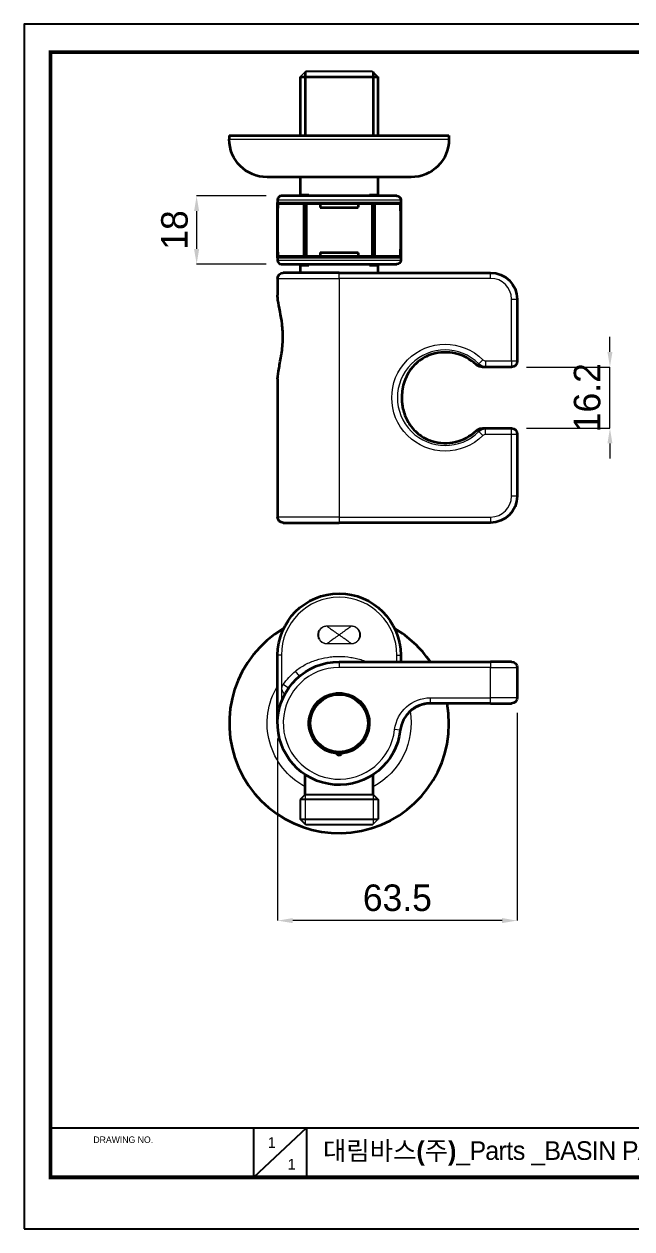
# Model space of a CAD drawing. Extents: x 0 to 434, y 0 to 318.
# Drawn here: x 0 to 160.5, y 0 to 318 of the extents above; entities that cross this region are included whole.
import ezdxf

# ---------------------------------------------------------------- set-up
doc = ezdxf.new("R2010")
doc.units = 0
doc.header["$LTSCALE"] = 10
doc.header["$MEASUREMENT"] = 0
doc.header["$PDMODE"] = 3
doc.header["$PDSIZE"] = -10
doc.layers.get('0').update_dxf_attribs({"linetype": 'CONTINUOUS'})
doc.layers.get('DEFPOINTS').update_dxf_attribs({"linetype": 'CONTINUOUS'})
for name, color, linetype, lineweight in [('Visible', 7, 'CONTINUOUS', 35), ('Visible Narrow', 7, 'CONTINUOUS', 18), ('외형(초록)', 7, 'CONTINUOUS', 25), ('치수', 1, 'CONTINUOUS', 18)]:
    doc.layers.add(name, color=color, linetype=linetype, lineweight=lineweight)
doc.styles.add('Daelim Dimension', font='')
doc.styles.get('Daelim Dimension').set_extended_font_data('나눔고딕')
doc.dimstyles.new('DEFAULT', dxfattribs={"dimscale": 2, "dimtxt": 2, "dimasz": 2, "dimexe": 0, "dimexo": 2, "dimgap": 1, "dimtad": 1, "dimdec": 0, "dimzin": 9, "dimdsep": 46, "dimtxsty": 'Daelim Dimension', "dimcen": 0.5, "dimclrd": 5, "dimclre": 5, "dimclrt": 256, "dimadec": 1, "dimazin": 0, "dimtfac": 1, "dimtdec": 0, "dimtix": 1, "dimtmove": 0, "dimatfit": 3, "dimfxl": 1, "dimtolj": 1, "dimtzin": 1, "dimlwd": 9, "dimlwe": 9, "dimarcsym": 0})

# ---------------------------------------------------------------- blocks, each defined once
blk = doc.blocks.new('*D1')
at = {"color": 5, "lineweight": 9, "ltscale": 0.5, "transparency": 16777216}
for p, q in [((154.68, 231.47), (154.68, 235.47)), ((132.68, 227.47), (154.68, 227.47)), ((154.68, 211.31), (154.68, 227.47)), ((132.68, 211.31), (154.68, 211.31)), ((154.68, 207.31), (154.68, 203.31))]:
    blk.add_line(p, q, dxfattribs=at)
at = {"color": 5, "ltscale": 0.5, "transparency": 16777216}
for points in [[(154.01, 231.47), (155.34, 231.47), (154.68, 227.47)], [(154.01, 207.31), (155.34, 207.31), (154.68, 211.31)]]:
    blk.add_solid(points, dxfattribs=at)
at = {"layer": 'DEFPOINTS', "color": 0, "ltscale": 0.5, "transparency": 16777216}
for p in [(128.68, 227.47), (154.68, 227.47), (128.68, 211.31)]:
    blk.add_point(p, dxfattribs=at)
at = {"color": 7, "ltscale": 0.5, "transparency": 16777216, "insert": (148.69, 219.39), "char_height": 7, "attachment_point": 5, "rotation": 90, "style": 'Daelim Dimension'}
blk.add_mtext('\\A1;16.2', dxfattribs=at)
blk = doc.blocks.new('*D2')
at = {"color": 5, "lineweight": 9, "ltscale": 0.5, "transparency": 16777216}
for p, q in [((63.93, 272.64), (45.55, 272.64)), ((45.55, 268.64), (45.55, 258.64)), ((63.93, 254.64), (45.55, 254.64))]:
    blk.add_line(p, q, dxfattribs=at)
at = {"color": 5, "ltscale": 0.5, "transparency": 16777216}
for points in [[(44.88, 268.64), (46.22, 268.64), (45.55, 272.64)], [(44.88, 258.64), (46.22, 258.64), (45.55, 254.64)]]:
    blk.add_solid(points, dxfattribs=at)
at = {"layer": 'DEFPOINTS', "color": 0, "ltscale": 0.5, "transparency": 16777216}
for p in [(67.93, 272.64), (45.55, 254.64), (67.93, 254.64)]:
    blk.add_point(p, dxfattribs=at)
at = {"color": 7, "ltscale": 0.5, "transparency": 16777216, "insert": (39.74, 263.64), "char_height": 7, "attachment_point": 5, "rotation": 90, "style": 'Daelim Dimension'}
blk.add_mtext('\\A1;18', dxfattribs=at)
blk = doc.blocks.new('*D3')
at = {"color": 5, "lineweight": 9, "ltscale": 0.5, "transparency": 16777216}
for p, q in [((130.18, 136.2), (130.18, 81.37)), ((66.93, 129.45), (66.93, 81.37)), ((126.18, 81.37), (70.93, 81.37))]:
    blk.add_line(p, q, dxfattribs=at)
at = {"color": 5, "ltscale": 0.5, "transparency": 16777216}
for points in [[(70.93, 82.04), (70.93, 80.71), (66.93, 81.37)], [(126.18, 82.04), (126.18, 80.71), (130.18, 81.37)]]:
    blk.add_solid(points, dxfattribs=at)
at = {"layer": 'DEFPOINTS', "color": 0, "ltscale": 0.5, "transparency": 16777216}
for p in [(130.18, 140.2), (66.93, 133.45), (66.93, 81.37)]:
    blk.add_point(p, dxfattribs=at)
at = {"color": 7, "ltscale": 0.5, "transparency": 16777216, "insert": (98.55, 87.36), "char_height": 7, "attachment_point": 5, "style": 'Daelim Dimension'}
blk.add_mtext('\\A1;63.5', dxfattribs=at)

msp = doc.modelspace()

# ---------------------------------------------------------------- linework, layer by layer
for p, q in [((93.4329166, 304.0905609), (72.9241638, 304.0905609)), ((74.1785393, 114.661171), (92.1785393, 114.661171)), ((93.4785404, 113.3611679), (72.87854, 113.3611679)), ((72.87854, 108.161171), (93.4785404, 108.161171))]:
    msp.add_line(p, q)
at = {"color": 5}
msp.add_line((6.9787941, 26.6445923), (356.4369831, 26.6445923), dxfattribs=at)
at = {"color": 5, "ltscale": 40}
for p, q in [((60.5459213, 26.6445923), (60.5459213, 13.5670319)), ((60.5459213, 26.6445923), (60.5459213, 13.5670319)), ((74.5421562, 26.6445923), (60.5459213, 13.5670319)), ((74.5421562, 26.6445923), (60.5459213, 13.5670319)), ((74.5421562, 26.6445923), (74.5421562, 13.5670319)), ((74.5421562, 26.6445923), (74.5421562, 13.5670319))]:
    msp.add_line(p, q, dxfattribs=at)
at = {"ltscale": 0.5}
msp.add_line((6.9787941, 13.616478), (6.9787941, 13.616478), dxfattribs=at)
msp.add_lwpolyline([(0, 0), (434, 0), (434, 318), (0, 318)], close=True, dxfattribs=at)
at = {"color": 5, "linetype": 'ByBlock', "lineweight": 200, "const_width": 1}
msp.add_lwpolyline([(6.9787941, 13.616478), (426.9787941, 13.616478), (426.9787941, 310.616478), (6.9787941, 310.616478)], close=True, dxfattribs=at)
at = {"layer": 'Visible', "extrusion": (-1, 6.12323e-17, 0)}
for p, q in [((74.224165, 305.390564), (74.224165, 288.5905609)), ((92.1329155, 305.390564), (92.1329155, 288.5905609)), ((72.9241638, 304.0905609), (93.4329166, 304.0905609)), ((72.9241638, 304.0905609), (72.9241638, 288.5905609)), ((93.4329166, 304.0905609), (93.4329166, 288.5905609))]:
    msp.add_line(p, q, dxfattribs=at)
at = {"layer": 'Visible'}
for p, q in [((54.1785393, 288.5905609), (112.1785393, 288.5905609)), ((54.1785393, 288.5905609), (54.1785393, 287.5905609)), ((112.1785393, 288.5905609), (112.1785393, 287.5905609)), ((102.1785393, 277.5905609), (64.1785393, 277.5905609)), ((72.9241638, 277.5905609), (72.9241638, 272.890564)), ((93.4329166, 277.5905609), (93.4329166, 272.890564)), ((66.9285393, 271.640564), (66.9285393, 270.9405594)), ((67.2285404, 270.640564), (99.12854, 270.640564)), ((98.4285393, 272.640564), (67.9285393, 272.640564)), ((75.1785393, 272.890564), (72.9241638, 272.890564)), ((73.87854, 270.4950027), (73.87854, 256.7861176)), ((74.4785404, 270.4157181), (74.4785404, 256.8654022)), ((75.1785393, 272.890564), (75.1785393, 272.640564)), ((78.1785393, 270.640564), (78.1785393, 269.7735748)), ((88.1785393, 270.640564), (88.1785393, 269.7735748)), ((93.4329166, 272.890564), (91.1785393, 272.890564)), ((91.1785393, 272.640564), (91.1785393, 272.890564)), ((91.87854, 270.4157181), (91.87854, 256.8654022)), ((92.4785404, 270.4950027), (92.4785404, 256.7861176)), ((99.4285393, 271.640564), (99.4285393, 270.9405594)), ((78.1785393, 269.7735748), (78.1785393, 269.5726089)), ((78.1785393, 269.5726089), (88.1785393, 269.5726089)), ((88.1785393, 269.5726089), (88.1785393, 269.7735748)), ((78.1785393, 257.7085114), (78.1785393, 257.5075455)), ((78.1785393, 257.7085114), (88.1785393, 257.7085114)), ((88.1785393, 257.5075455), (88.1785393, 257.7085114)), ((66.9285393, 256.3405609), (66.9285393, 255.640564)), ((99.12854, 256.640564), (67.2285404, 256.640564)), ((67.9285393, 254.640564), (98.4285393, 254.640564)), ((75.1785393, 254.640564), (75.1785393, 254.390564)), ((78.1785393, 257.5075455), (78.1785393, 256.640564)), ((88.1785393, 257.5075455), (88.1785393, 256.640564)), ((91.1785393, 254.390564), (91.1785393, 254.640564)), ((99.4285393, 256.3405609), (99.4285393, 255.640564)), ((83.1785393, 252.390564), (68.4285393, 252.390564)), ((72.9241638, 254.390564), (75.1785393, 254.390564)), ((72.9241638, 254.390564), (72.9241638, 252.390564)), ((83.1785393, 252.390564), (123.1785393, 252.390564)), ((91.1785393, 254.390564), (93.4329166, 254.390564)), ((93.4329166, 254.390564), (93.4329166, 252.390564)), ((66.9285393, 250.890564), (66.9285393, 246.4461594)), ((130.1785393, 245.390564), (130.1785393, 229.1146088)), ((130.1785393, 229.1146088), (130.1785393, 228.974968)), ((128.6785393, 227.474968), (121.0545959, 227.474968)), ((66.9285393, 224.3348694), (66.9285393, 187.890564)), ((121.0545959, 211.3061523), (128.6785393, 211.3061523)), ((130.1785393, 209.8061523), (130.1785393, 209.6665115)), ((130.1785393, 209.6665115), (130.1785393, 193.390564)), ((68.4285393, 186.390564), (83.1785393, 186.390564)), ((123.1785393, 186.390564), (83.1785393, 186.390564))]:
    msp.add_line(p, q, dxfattribs=at)
at = {"layer": 'Visible', "extrusion": (0, 1, 0)}
for p, q in [((66.9285393, 133.452301), (66.9285393, 151.452301)), ((83.1785393, 149.702301), (123.1785393, 149.702301)), ((99.4285393, 151.452301), (99.4285393, 149.702301)), ((128.6785393, 149.702301), (123.1785393, 149.702301)), ((130.1785393, 148.202301), (130.1785393, 140.202301)), ((123.1785393, 138.702301), (107.2721081, 138.702301)), ((123.1785393, 138.702301), (128.6785393, 138.702301)), ((74.1785393, 114.661171), (74.1785393, 119.9222412)), ((92.1785393, 114.661171), (92.1785393, 119.9222412))]:
    msp.add_line(p, q, dxfattribs=at)
at = {"layer": 'Visible', "extrusion": (1.22465e-16, 0, -1)}
msp.add_circle((-83.1785393, 133.452301), 7.75, dxfattribs=at)
at = {"layer": 'Visible', "extrusion": (0, 0, -1)}
for centre, radius, start, end in [((-64.1785393, 287.5905609), 10, 270, 0), ((-102.1785393, 287.5905609), 10, 180, 270), ((-67.2285404, 270.9405594), 0.3, 270, 0), ((-98.4285393, 271.640564), 1, 90, 180), ((-67.2285404, 256.3405609), 0.3, 0, 90), ((-98.4285393, 255.640564), 1, 180, 270), ((-68.4285393, 250.890564), 1.5, 0, 90), ((-123.1785393, 245.390564), 7, 90, 180), ((-128.6785393, 228.974968), 1.5, 180, 270), ((-128.6785393, 209.8061523), 1.5, 90, 180), ((-123.1785393, 193.390564), 7, 180, 270), ((-68.4285393, 187.890564), 1.5, 270, 0)]:
    msp.add_arc(centre, radius, start, end, dxfattribs=at)
at = {"layer": 'Visible'}
for centre, radius, start, end in [((67.9285393, 271.640564), 1, 90, 180), ((99.12854, 270.9405594), 0.3, 270, 0), ((67.9285393, 255.640564), 1, 180, 270), ((99.12854, 256.3405609), 0.3, 0, 90), ((111.1785393, 219.390564), 11.9745687, 46.996717849, 106.852633835), ((111.1785393, 219.390564), 11.9745687, 253.147366165, 313.003282151), ((83.1785393, 133.452301), 29, 120.348599405, 10.430215153), ((83.1785393, 133.452301), 29, 34.079913463, 59.651400595), ((83.1785393, 133.452301), 7.85, 273.650011391, 266.349988609), ((107.2721081, 130.702301), 8, 90, 173.48846245), ((83.1785393, 125.6022949), 0.5, 178.175101744, 1.824898256)]:
    msp.add_arc(centre, radius, start, end, dxfattribs=at)
at = {"layer": 'Visible', "extrusion": (1.22465e-16, 0, -1)}
for centre, radius, start, end in [((-83.1785393, 151.452301), 16.25, 0, 180), ((-83.1785393, 133.452301), 16.25, 186.51153755, 90), ((-128.6785393, 148.202301), 1.5, 90, 180), ((-83.1785393, 141.3022995), 1.025, 350.663997039, 356.256801758), ((-83.1785393, 141.3022995), 1.025, 183.743198242, 189.336002961), ((-128.6785393, 140.202301), 1.5, 180, 270), ((-77.0411625, 138.3466949), 1.025, 299.23535907, 304.828147803), ((-77.0411625, 138.3466949), 1.025, 132.314877633, 137.907708963), ((-89.315918, 138.3466949), 1.025, 42.092291037, 47.685122367), ((-89.315918, 138.3466949), 1.025, 235.171852197, 240.76464093), ((-75.5253563, 131.7055054), 1.025, 80.886185585, 86.478991319), ((-75.5253563, 131.7055054), 1.025, 247.806947055, 253.399547252), ((-90.8317242, 131.7055054), 1.025, 286.600452748, 292.193052945), ((-90.8317242, 131.7055054), 1.025, 93.521008681, 99.113814415), ((-79.7725525, 126.3796921), 1.025, 29.457353686, 35.050312032), ((-79.7725525, 126.3796921), 1.025, 196.378112509, 201.971021416), ((-83.1785393, 133.452301), 7.85, 266.349988609, 273.650011391), ((-86.584528, 126.3796921), 1.025, 338.028978584, 343.621887491), ((-86.584528, 126.3796921), 1.025, 144.949687968, 150.542646314)]:
    msp.add_arc(centre, radius, start, end, dxfattribs=at)
at = {"layer": 'Visible'}
for points, knots in [([(66.9285393, 256.3405609), (66.9285393, 256.3405609), (66.9285393, 256.3839035), (66.9285393, 256.4671173), (66.9285393, 256.5503235), (66.9285393, 256.6734314), (66.9285393, 256.8371811), (66.9285393, 256.9190521), (66.9285393, 257.0116272), (66.9285393, 257.1137543), (66.9285393, 257.2158813), (66.9285393, 257.3271103), (66.9285393, 257.4473724), (66.9285393, 257.6879044), (66.9285393, 257.964241), (66.9285393, 258.2792664), (66.9285393, 258.5942917), (66.9285393, 258.9518509), (66.9285393, 259.3397064), (66.9285393, 259.727562), (66.9285393, 260.1473999), (66.9285393, 260.6054611), (66.9285393, 260.8344879), (66.9285393, 261.071312), (66.9285393, 261.3125687), (66.9285393, 261.5538254), (66.9285393, 261.8005753), (66.9285393, 262.0531769), (66.9285393, 262.3057785), (66.9285393, 262.5662003), (66.9285393, 262.8281021), (66.9285393, 263.090004), (66.9285393, 263.3517914), (66.9285393, 263.6134491), (66.9285393, 263.8751068), (66.9285393, 264.1366501), (66.9285393, 264.3980713), (66.9285393, 264.6594849), (66.9285393, 264.921402), (66.9285393, 265.1753387), (66.9285393, 265.4292831), (66.9285393, 265.6772995), (66.9285393, 265.9197693), (66.9285393, 266.1622391), (66.9285393, 266.4002151), (66.9285393, 266.6303406), (66.9285393, 267.0905838), (66.9285393, 267.5142059), (66.9285393, 267.9066391), (66.9285393, 268.1028595), (66.9285393, 268.2915649), (66.9285393, 268.4696121), (66.9285393, 268.6476669), (66.9285393, 268.815918), (66.9285393, 268.9749985), (66.9285393, 269.134079), (66.9285393, 269.2839813), (66.9285393, 269.4250107), (66.9285393, 269.5660324), (66.9285393, 269.6986084), (66.9285393, 269.8207245), (66.9285393, 270.064949), (66.9285393, 270.2687607), (66.9285393, 270.4341278), (66.9285393, 270.5995026), (66.9285393, 270.7268524), (66.9285393, 270.8119812), (66.9285393, 270.8971024), (66.9285393, 270.9405594), (66.9285393, 270.9405594)], [0, 0, 0, 0, 0.001559884746, 0.001559884746, 0.001559884746, 0.003119769493, 0.003119769493, 0.003119769493, 0.003899711866, 0.003899711866, 0.003899711866, 0.004679654239, 0.004679654239, 0.004679654239, 0.006239538986, 0.006239538986, 0.006239538986, 0.007799423732, 0.007799423732, 0.007799423732, 0.009359308479, 0.009359308479, 0.009359308479, 0.010139250852, 0.010139250852, 0.010139250852, 0.010919193225, 0.010919193225, 0.010919193225, 0.011699135599, 0.011699135599, 0.011699135599, 0.012479077972, 0.012479077972, 0.012479077972, 0.013259020345, 0.013259020345, 0.013259020345, 0.014038962718, 0.014038962718, 0.014038962718, 0.014818905092, 0.014818905092, 0.014818905092, 0.015598847465, 0.015598847465, 0.015598847465, 0.017158732211, 0.017158732211, 0.017158732211, 0.017938674585, 0.017938674585, 0.017938674585, 0.018718616958, 0.018718616958, 0.018718616958, 0.019498559331, 0.019498559331, 0.019498559331, 0.020278501704, 0.020278501704, 0.020278501704, 0.021838386451, 0.021838386451, 0.021838386451, 0.023398271197, 0.023398271197, 0.023398271197, 0.024958155944, 0.024958155944, 0.024958155944, 0.024958155944]), ([(99.4285393, 270.9405594), (99.4285393, 270.9405594), (99.4285393, 270.8972168), (99.4285393, 270.8140106), (99.4285393, 270.7307968), (99.4285393, 270.6076889), (99.4285393, 270.4439392), (99.4285393, 270.3620682), (99.4285393, 270.2694931), (99.4285393, 270.167366), (99.4285393, 270.065239), (99.4285393, 269.95401), (99.4285393, 269.8337479), (99.4285393, 269.5932159), (99.4285393, 269.3168793), (99.4285393, 269.0018539), (99.4285393, 268.6868286), (99.4285393, 268.3292694), (99.4285393, 267.9414139), (99.4285393, 267.5535583), (99.4285393, 267.1337204), (99.4285393, 266.6756668), (99.4285393, 266.4466324), (99.4285393, 266.2098083), (99.4285393, 265.9685516), (99.4285393, 265.7272949), (99.4285393, 265.4805527), (99.4285393, 265.227951), (99.4285393, 264.9753418), (99.4285393, 264.71492), (99.4285393, 264.4530182), (99.4285393, 264.1911163), (99.4285393, 263.9293365), (99.4285393, 263.6676712), (99.4285393, 263.4060135), (99.4285393, 263.1444702), (99.4285393, 262.8830566), (99.4285393, 262.6216354), (99.4285393, 262.3597183), (99.4285393, 262.1057816), (99.4285393, 261.8518372), (99.4285393, 261.6038208), (99.4285393, 261.361351), (99.4285393, 261.1188812), (99.4285393, 260.8809052), (99.4285393, 260.6507797), (99.4285393, 260.1905365), (99.4285393, 259.7669144), (99.4285393, 259.3744812), (99.4285393, 259.1782608), (99.4285393, 258.9895554), (99.4285393, 258.8115082), (99.4285393, 258.6334534), (99.4285393, 258.46521), (99.4285393, 258.3061295), (99.4285393, 258.147049), (99.4285393, 257.997139), (99.4285393, 257.8561096), (99.4285393, 257.7150879), (99.4285393, 257.5825119), (99.4285393, 257.4603958), (99.4285393, 257.2161713), (99.4285393, 257.0123672), (99.4285393, 256.8469925), (99.4285393, 256.6816177), (99.4285393, 256.5542679), (99.4285393, 256.4691467), (99.4285393, 256.3840179), (99.4285393, 256.3405609), (99.4285393, 256.3405609)], [0, 0, 0, 0, 0.001559884746, 0.001559884746, 0.001559884746, 0.003119769493, 0.003119769493, 0.003119769493, 0.003899711866, 0.003899711866, 0.003899711866, 0.004679654239, 0.004679654239, 0.004679654239, 0.006239538986, 0.006239538986, 0.006239538986, 0.007799423732, 0.007799423732, 0.007799423732, 0.009359308479, 0.009359308479, 0.009359308479, 0.010139250852, 0.010139250852, 0.010139250852, 0.010919193225, 0.010919193225, 0.010919193225, 0.011699135599, 0.011699135599, 0.011699135599, 0.012479077972, 0.012479077972, 0.012479077972, 0.013259020345, 0.013259020345, 0.013259020345, 0.014038962718, 0.014038962718, 0.014038962718, 0.014818905092, 0.014818905092, 0.014818905092, 0.015598847465, 0.015598847465, 0.015598847465, 0.017158732211, 0.017158732211, 0.017158732211, 0.017938674585, 0.017938674585, 0.017938674585, 0.018718616958, 0.018718616958, 0.018718616958, 0.019498559331, 0.019498559331, 0.019498559331, 0.020278501704, 0.020278501704, 0.020278501704, 0.021838386451, 0.021838386451, 0.021838386451, 0.023398271197, 0.023398271197, 0.023398271197, 0.024958155944, 0.024958155944, 0.024958155944, 0.024958155944]), ([(66.9284439, 224.3346786), (66.9285984, 225.1428833), (67.0974598, 226.1175385), (67.5217972, 228.3345566), (67.7817516, 229.5937042), (68.1755733, 232.2456207), (68.3121319, 233.6759262), (68.3413811, 236.3391418), (68.2626781, 237.605545), (67.983633, 239.9599609), (67.7863045, 241.0787659), (67.3750458, 243.2331772), (67.1585674, 244.267868), (66.9691334, 245.6205063), (66.928587, 246.0517807), (66.9285717, 246.4467773)], [0, 0, 0, 0, 0.4470665575, 0.4470665575, 0.8839618042, 0.8839618042, 1.309478573, 1.309478573, 1.6832110637, 1.6832110637, 2.0499034887, 2.0499034887, 2.4613200587, 2.4613200587, 2.6800355887, 2.6800355887, 2.6800355887, 2.6800355887]), ([(107.706974, 230.8508606), (107.0306606, 230.6459961), (106.3691063, 230.3702469), (105.1165733, 229.7037582), (104.5186119, 229.3010941), (103.3016357, 228.3096466), (102.7090359, 227.691246), (101.5278015, 226.164566), (100.9980698, 225.2172775), (100.3427906, 223.554924), (100.1379242, 222.8647995), (99.8635807, 221.4997635), (99.7764549, 220.8182678), (99.7333126, 219.9429703), (99.7279568, 219.7764969), (99.7237415, 219.494278), (99.7233829, 219.3784485), (99.7274494, 218.9139404), (99.7432156, 218.5645676), (99.8076859, 217.764595), (99.8668213, 217.318306), (100.0570793, 216.2696915), (100.2101784, 215.6819229), (100.7500629, 214.0866241), (101.2305279, 213.1201706), (102.2696533, 211.6210327), (102.7520733, 211.0477753), (103.7634144, 210.0760117), (104.2752934, 209.6604462), (105.2512493, 209.0102921), (105.6975536, 208.7544403), (106.6559448, 208.2944336), (107.1767902, 208.0908661), (107.706974, 207.9302597)], [0, 0, 0, 0, 0.2119990259, 0.2119990259, 0.4378190486, 0.4378190486, 0.726203906, 0.726203906, 1.1150533795, 1.1150533795, 1.3697864861, 1.3697864861, 1.5861868955, 1.5861868955, 1.6362865558, 1.6362865558, 1.6709757451, 1.6709757451, 1.7757069274, 1.7757069274, 1.9198752631, 1.9198752631, 2.1318906815, 2.1318906815, 2.5211095624, 2.5211095624, 2.7792658854, 2.7792658854, 2.9929697974, 2.9929697974, 3.1516043068, 3.1516043068, 3.317797413, 3.317797413, 3.317797413, 3.317797413]), ([(121.0545959, 227.474968), (120.7743359, 227.474968), (120.4901257, 227.5229645), (119.9704781, 227.7054596), (119.7263832, 227.8378143), (119.4553928, 228.0497131), (119.3994465, 228.0975952), (119.3456974, 228.1477203)], [0, 0, 0, 0, 0.0840782848, 0.0840782848, 0.165228658, 0.165228658, 0.18727807036, 0.18727807036, 0.18727807036, 0.18727807036]), ([(119.3456974, 210.6334), (119.5500793, 210.8240128), (119.7899895, 210.9822845), (120.2931576, 211.2027969), (120.5612488, 211.272438), (120.9047031, 211.3028946), (120.9796886, 211.3061523), (121.0545959, 211.3061523)], [0, 0, 0, 0, 0.08384176465, 0.08384176465, 0.16481018017, 0.16481018017, 0.18728268868, 0.18728268868, 0.18728268868, 0.18728268868]), ([(68.2766495, 139.9327393), (68.311285, 140.0123901), (68.3389568, 140.0746994), (68.359417, 140.1202164), (68.3600693, 140.121666), (68.3611069, 140.12397), (68.3614998, 140.1248398), (68.3619862, 140.1259232), (68.3620834, 140.1261368), (68.3622284, 140.1264572), (68.3622761, 140.126564), (68.3623371, 140.1267014), (68.3623486, 140.1267319), (68.3623638, 140.1267624), (68.3623676, 140.12677), (68.3623714, 140.1267776), (68.3623734, 140.1267853), (68.3623753, 140.1267853)], [0, 0, 0, 0, 0.11802613358, 0.11802613358, 0.12196198387, 0.12196198387, 0.12438317014, 0.12438317014, 0.12498846642, 0.12498846642, 0.12529111455, 0.12529111455, 0.12536677658, 0.12536677658, 0.12538569209, 0.12538569209, 0.12539704139, 0.12539704139, 0.12539704139, 0.12539704139]), ([(107.2721081, 138.702301), (106.7180119, 138.702301), (106.1874905, 138.6455002), (105.6774387, 138.541748), (105.6741161, 138.5410767), (105.6707954, 138.5403976), (105.6674747, 138.5397186), (105.4149685, 138.4880219), (105.1675358, 138.4246826), (104.9249325, 138.3502274), (104.9210453, 138.3490295), (104.9171581, 138.3478317), (104.9132729, 138.3466339), (104.6709747, 138.2718658), (104.4341621, 138.1860657), (104.2064743, 138.0916061), (104.2027016, 138.0900421), (104.1989326, 138.0884781), (104.1951637, 138.0869064), (103.7353802, 137.89534), (103.3075581, 137.6672592), (102.907114, 137.4065399), (102.5021248, 137.1428604), (102.1264896, 136.8460693), (101.7827244, 136.5218048)], [0, 0, 0, 0, 0.0017046521944, 0.0017046521944, 0.0017046521944, 0.0017157568181, 0.0017157568181, 0.0017157568181, 0.002560104187, 0.002560104187, 0.002560104187, 0.0025736352271, 0.0025736352271, 0.0025736352271, 0.0034175305403, 0.0034175305403, 0.0034175305403, 0.0034315136362, 0.0034315136362, 0.0034315136362, 0.0051375868598, 0.0051375868598, 0.0051375868598, 0.0068630272724, 0.0068630272724, 0.0068630272724, 0.0068630272724]), ([(104.6223717, 138.2506714), (104.2859364, 138.1325531), (103.9573784, 137.9919968), (103.6396866, 137.8300934), (103.22719, 137.6198807), (102.8330421, 137.373703), (102.4630356, 137.0954361)], [0.33759587896, 0.33759587896, 0.33759587896, 0.33759587896, 0.47130869133, 0.47130869133, 0.47130869133, 0.64492287957, 0.64492287957, 0.64492287957, 0.64492287957]), ([(82.4236946, 125.337326), (82.4242821, 125.3380814), (82.4248714, 125.3388367), (82.4482002, 125.36866), (82.4714241, 125.3973083), (82.5171928, 125.451561), (82.5398197, 125.4772644), (82.5868874, 125.5285492), (82.6111946, 125.5534897), (82.6464272, 125.58815), (82.6591988, 125.6001663), (82.6748867, 125.6147003), (82.678793, 125.6182251), (82.678793, 125.6182251)], [-0.114592339981, -0.114592339981, -0.114592339981, -0.114592339981, -0.11427806722, -0.11427806722, -0.102134514665, -0.102134514665, -0.090108275976, -0.090108275976, -0.075822816601, -0.075822816601, -0.065066947939, -0.065066947939, -0.055945528772, -0.055945528772, -0.055945528772, -0.055945528772]), ([(83.6782856, 125.6182251), (83.6782875, 125.6182251), (83.6783237, 125.618187), (83.6791992, 125.6173935), (83.684206, 125.6128693), (83.7024746, 125.5958481), (83.7167854, 125.5822678), (83.7554398, 125.5437851), (83.7816696, 125.5164413), (83.828783, 125.4641953), (83.8493443, 125.4405212), (83.890564, 125.391243), (83.9112701, 125.3656006), (83.9321918, 125.3388596), (83.9327888, 125.3380966), (83.9333858, 125.337326)], [0.053194939401, 0.053194939401, 0.053194939401, 0.053194939401, 0.054016498136, 0.054016498136, 0.062664073973, 0.062664073973, 0.072904404879, 0.072904404879, 0.086556363149, 0.086556363149, 0.096471975815, 0.096471975815, 0.106365211881, 0.106365211881, 0.106656203334, 0.106656203334, 0.106656203334, 0.106656203334])]:
    msp.add_open_spline(points, degree=3, knots=knots, dxfattribs=at)
for points in [[(73.87854, 270.4950027), (74.080946, 270.4723892), (74.281044, 270.4462738), (74.4785404, 270.4157181)], [(92.4785404, 270.4950027), (92.2761345, 270.4723892), (92.0760365, 270.4462738), (91.87854, 270.4157181)], [(74.4785404, 256.8654022), (74.281044, 256.8348541), (74.080946, 256.8087311), (73.87854, 256.7861176)], [(91.87854, 256.8654022), (92.0760365, 256.8348541), (92.2761345, 256.8087311), (92.4785404, 256.7861176)], [(67.1742458, 136.2674484), (67.2228851, 136.5439682), (67.2767353, 136.8084259), (67.3339176, 137.0596237)], [(67.9726353, 139.1831818), (68.0330849, 139.3435898), (68.089798, 139.4866791), (68.1405697, 139.6106644)], [(105.4762306, 138.4981155), (104.9240494, 138.3708954), (104.4116268, 138.1908188), (103.9475803, 137.9788055)], [(107.2721081, 138.702301), (106.6683216, 138.702301), (106.0645943, 138.6336288), (105.4762306, 138.4981155)]]:
    msp.add_open_spline(points, degree=3, dxfattribs=at)
at = {"layer": 'Visible Narrow'}
for p, q in [((54.1785393, 287.5905609), (112.1785393, 287.5905609)), ((66.9285393, 271.640564), (99.4285393, 271.640564)), ((99.4285393, 270.9405594), (66.9285393, 270.9405594)), ((78.1785393, 269.7735748), (88.1785393, 269.7735748)), ((66.9285393, 256.3405609), (99.4285393, 256.3405609)), ((99.4285393, 255.640564), (66.9285393, 255.640564)), ((88.1785393, 257.5075455), (78.1785393, 257.5075455)), ((83.1785393, 250.890564), (83.1785393, 252.390564)), ((123.1785393, 250.890564), (123.1785393, 252.390564)), ((66.9285393, 250.890564), (83.1785393, 250.890564)), ((83.1785393, 250.890564), (83.1785393, 187.890564)), ((123.1785393, 250.890564), (83.1785393, 250.890564)), ((128.6785393, 229.1146088), (128.6785393, 245.390564)), ((128.6785393, 245.390564), (130.1785393, 245.390564)), ((107.7056351, 230.8552856), (107.706974, 230.8508606)), ((121.1097412, 229.4055099), (120.0568008, 228.343689)), ((121.8174477, 229.1146088), (128.6785393, 229.1146088)), ((121.8174477, 229.1146088), (121.8174477, 227.6148376)), ((128.6785393, 229.1146088), (130.1785393, 229.1146088)), ((128.6785393, 229.1146088), (128.6785393, 227.6148376)), ((119.3488503, 228.1511002), (119.3456974, 228.1477203)), ((121.0545959, 227.4751968), (128.6785393, 227.4751968)), ((121.0545959, 227.4751968), (121.0545959, 227.474968)), ((128.6785393, 227.6148376), (121.8174477, 227.6148376)), ((128.6785393, 227.4751968), (128.6785393, 227.6148376)), ((128.6785393, 227.4751968), (128.6785393, 227.474968)), ((119.3488503, 210.6300201), (119.3456974, 210.6334)), ((121.1097412, 209.3756104), (120.0568008, 210.4374313)), ((121.0545959, 211.3059235), (121.0545959, 211.3061523)), ((128.6785393, 211.3059235), (121.0545959, 211.3059235)), ((121.8174477, 211.1662827), (128.6785393, 211.1662827)), ((121.8174477, 209.6665115), (121.8174477, 211.1662827)), ((128.6785393, 211.3059235), (128.6785393, 211.3061523)), ((128.6785393, 211.1662827), (128.6785393, 211.3059235)), ((128.6785393, 209.6665115), (128.6785393, 211.1662827)), ((107.7056351, 207.9258347), (107.706974, 207.9302597)), ((128.6785393, 209.6665115), (121.8174477, 209.6665115)), ((128.6785393, 193.390564), (128.6785393, 209.6665115)), ((130.1785393, 209.6665115), (128.6785393, 209.6665115)), ((130.1785393, 193.390564), (128.6785393, 193.390564)), ((83.1785393, 187.890564), (66.9285393, 187.890564)), ((83.1785393, 187.890564), (123.1785393, 187.890564)), ((83.1785393, 187.890564), (83.1785393, 186.390564)), ((123.1785393, 187.890564), (123.1785393, 186.390564))]:
    msp.add_line(p, q, dxfattribs=at)
at = {"layer": 'Visible Narrow', "extrusion": (0, 1, 0)}
for p, q in [((79.9851875, 159.1742325), (86.3718929, 159.1742325)), ((79.9851875, 159.0748291), (79.9851875, 159.1742325)), ((86.3718929, 159.0748291), (79.9851875, 159.0748291)), ((86.3718929, 159.0748291), (86.3718929, 159.1742325)), ((79.9851875, 154.4843903), (86.3718929, 154.4843903)), ((79.9851875, 154.3849869), (79.9851875, 154.4843903)), ((86.3718929, 154.3849869), (79.9851875, 154.3849869)), ((86.3718929, 154.3849869), (86.3718929, 154.4843903)), ((67.9285393, 151.452301), (66.9285393, 151.452301)), ((67.9285393, 151.452301), (67.9285393, 139.0647812)), ((83.1785393, 149.702301), (83.1785393, 148.202301)), ((98.4285393, 149.702301), (98.4285393, 151.452301)), ((98.4285393, 151.452301), (99.4285393, 151.452301)), ((123.1785393, 149.702301), (123.1785393, 148.202301)), ((72.7454891, 145.9107895), (71.6540318, 147.2141342)), ((123.1785393, 148.202301), (83.1785393, 148.202301)), ((123.1785393, 140.202301), (123.1785393, 148.202301)), ((123.1785393, 148.202301), (130.1785393, 148.202301)), ((69.8111172, 142.692131), (68.4126797, 143.6587601)), ((107.2721081, 140.202301), (123.1785393, 140.202301)), ((107.2721081, 138.702301), (107.2721081, 140.202301)), ((130.1785393, 140.202301), (123.1785393, 140.202301)), ((123.1785393, 138.702301), (123.1785393, 140.202301)), ((99.3237152, 131.6095123), (97.8333912, 131.7796173))]:
    msp.add_line(p, q, dxfattribs=at)
at = {"layer": 'Visible Narrow'}
msp.add_circle((83.1785393, 133.452301), 7.45, dxfattribs=at)
for centre, radius, start, end in [((123.1785393, 245.390564), 5.5, 0, 90), ((111.1785393, 219.390564), 12.6088063, 45.240480005, 314.759519995), ((123.1785393, 193.390564), 5.5, 270, 0), ((83.1785393, 151.452301), 15.25, 0, 180), ((83.1785393, 133.452301), 14.75, 90, 353.48846245), ((83.1785393, 141.3022995), 0.525, 181.916306495, 192.867793668), ((83.1785393, 141.3022995), 0.525, 347.132206332, 358.083693505), ((77.0411625, 138.3466949), 0.525, 233.34508431, 244.2962203), ((77.0411625, 138.3466949), 0.525, 38.56075057, 49.512261248), ((89.315918, 138.3466949), 0.525, 130.487738752, 141.43924943), ((89.315918, 138.3466949), 0.525, 295.7037797, 306.65491569), ((75.5253563, 131.7055054), 0.525, 89.989290264, 100.940761951), ((75.5253563, 131.7055054), 0.525, 284.773421583, 295.724993295), ((90.8317242, 131.7055054), 0.525, 244.275006705, 255.226578417), ((90.8317242, 131.7055054), 0.525, 79.059238049, 90.010709736), ((79.7725525, 126.3796921), 0.525, 141.417949715, 152.369458347), ((79.7725525, 126.3796921), 0.525, 336.202131744, 347.153732593), ((86.584528, 126.3796921), 0.525, 192.846267407, 203.797868256), ((86.584528, 126.3796921), 0.525, 27.630541653, 38.582050285)]:
    msp.add_arc(centre, radius, start, end, dxfattribs=at)
at = {"layer": 'Visible Narrow', "extrusion": (0, 0, -1)}
for radius, start, end in [(14.1041823, 225.240480005, 134.759519995), (11.9791927, 73.147366165, 133.003282151), (11.9791927, 226.996717849, 286.852633835)]:
    msp.add_arc((-111.1785393, 219.390564), radius, start, end, dxfattribs=at)
at = {"layer": 'Visible Narrow', "extrusion": (1.22465e-16, 0, -1)}
for centre, radius, start, end in [((-83.1785393, 133.452301), 17.95, 34.652930133, 50.05646517), ((-83.1785393, 133.452301), 19, 298.27390278, 31.211299916), ((-69.8933792, 142.6352692), 1.8, 304.653082169, 34.652930133), ((-83.1785393, 133.452301), 8.15, 275.314274903, 264.685725097), ((-107.2721081, 130.702301), 9.5, 6.51153755, 90), ((-83.1785393, 133.452301), 19, 170.345782414, 241.72609722), ((-83.1785393, 125.6022949), 0.8, 199.342073939, 340.657926061)]:
    msp.add_arc(centre, radius, start, end, dxfattribs=at)
at = {"layer": 'Visible Narrow'}
msp.add_ellipse((128.6785393, 229.1146088), major_axis=(1.5, 0), ratio=0.9998476952, start_param=4.7123889772, end_param=6.2831853039, dxfattribs=at)
at = {"layer": 'Visible Narrow', "extrusion": (0, 0, -1)}
for centre, major_axis, ratio, start_param, end_param in [((128.6785393, 228.974968), (1.5, 0), 0.9998476952, 0.0000000032, 1.57079633), ((130.0238361, 229.9717865), (14.4857923, 3.1656961), 0.0453679595, 2.1829449656, 2.2483635609), ((121.8190765, 208.6663971), (0.4647494, 2.4563884), 0.9991002692, 5.3128563719, 6.095378575), ((130.0483227, 208.8024139), (-14.5136882, 3.1727383), 0.0453858695, 0.8925891977, 0.9579147375), ((128.6785393, 209.8061523), (-1.5, 0), 0.9998476952, 1.5707963236, 3.1415926504), ((128.6785393, 209.6665115), (-1.5, 0), 0.9998476952, 1.5707963236, 3.1415926504)]:
    msp.add_ellipse(centre, major_axis=major_axis, ratio=ratio, start_param=start_param, end_param=end_param, dxfattribs=at)
at = {"layer": 'Visible Narrow'}
for points, knots in [([(67.2285404, 270.640564), (67.219265, 270.640564), (67.2097416, 270.5992355), (67.1901817, 270.4375992), (67.1801529, 270.3167419), (67.1601315, 270.0029068), (67.150074, 269.8095551), (67.1349983, 269.4621353), (67.1299667, 269.3363647), (67.1200867, 269.0686188), (67.1152191, 268.9262772), (67.1056652, 268.6240768), (67.1009769, 268.4642181), (67.0918274, 268.1257401), (67.0873451, 267.9462662), (67.0745296, 267.3854294), (67.0667744, 266.981308), (67.0567875, 266.3213425), (67.0537548, 266.093071), (67.0484715, 265.6278229), (67.0462017, 265.389679), (67.0424938, 264.9015121), (67.041048, 264.6493683), (67.0391369, 264.1451492), (67.03866, 263.8929138), (67.03866, 263.640564)], [0, 0, 0, 0, 0.001526055923, 0.001526055923, 0.003052111845, 0.003052111845, 0.004578167768, 0.004578167768, 0.005341195729, 0.005341195729, 0.00610422369, 0.00610422369, 0.006867251651, 0.006867251651, 0.007630279613, 0.007630279613, 0.009156335535, 0.009156335535, 0.009919363496, 0.009919363496, 0.010682391458, 0.010682391458, 0.011445419419, 0.011445419419, 0.01220844738, 0.01220844738, 0.01220844738, 0.01220844738]), ([(99.3184204, 263.640564), (99.3184204, 263.8933792), (99.3179417, 264.1463165), (99.3160191, 264.6524353), (99.3145695, 264.9044037), (99.310854, 265.3923187), (99.3085823, 265.6303635), (99.3032951, 266.0954437), (99.3002644, 266.3234634), (99.290247, 266.984787), (99.2824955, 267.387886), (99.2654934, 268.1317825), (99.2561569, 268.4741898), (99.2370739, 269.0776062), (99.2272587, 269.3422089), (99.2073135, 269.8030624), (99.197113, 270.0001068), (99.1769333, 270.3168564), (99.1668892, 270.4376678), (99.1473408, 270.599205), (99.1378193, 270.640564), (99.12854, 270.640564)], [0.01220844738, 0.01220844738, 0.01220844738, 0.01220844738, 0.012972862309, 0.012972862309, 0.013737277238, 0.013737277238, 0.014501692167, 0.014501692167, 0.015266107096, 0.015266107096, 0.016794936954, 0.016794936954, 0.018323766811, 0.018323766811, 0.019852596669, 0.019852596669, 0.021381426527, 0.021381426527, 0.022910256385, 0.022910256385, 0.024439086243, 0.024439086243, 0.024439086243, 0.024439086243]), ([(67.03866, 263.640564), (67.03866, 263.3877487), (67.0391369, 263.1348114), (67.0410614, 262.628685), (67.042511, 262.3767166), (67.0462265, 261.8888016), (67.0484982, 261.6507568), (67.0537853, 261.1856766), (67.0568161, 260.9576569), (67.0668335, 260.2963333), (67.074585, 259.8932343), (67.0915871, 259.1493378), (67.1009235, 258.8069305), (67.1200066, 258.2035141), (67.1298199, 257.9389114), (67.1497669, 257.4780579), (67.1599655, 257.2810135), (67.1801472, 256.9642715), (67.1901894, 256.8434525), (67.2097378, 256.6819229), (67.2192612, 256.640564), (67.2285404, 256.640564)], [0.01220844738, 0.01220844738, 0.01220844738, 0.01220844738, 0.012972862309, 0.012972862309, 0.013737277238, 0.013737277238, 0.014501692167, 0.014501692167, 0.015266107096, 0.015266107096, 0.016794936954, 0.016794936954, 0.018323766811, 0.018323766811, 0.019852596669, 0.019852596669, 0.021381426527, 0.021381426527, 0.022910256385, 0.022910256385, 0.024439086243, 0.024439086243, 0.024439086243, 0.024439086243]), ([(99.12854, 256.640564), (99.1378155, 256.640564), (99.1473389, 256.6818848), (99.1668987, 256.8435211), (99.1769276, 256.9643784), (99.196949, 257.2782135), (99.2070065, 257.4715729), (99.2220821, 257.818985), (99.2271137, 257.9447556), (99.2369938, 258.2125015), (99.2418613, 258.3548431), (99.2514153, 258.6570511), (99.2561035, 258.8169022), (99.2652531, 259.1553802), (99.2697334, 259.3348541), (99.2825508, 259.8956909), (99.2903061, 260.2998123), (99.300293, 260.9597778), (99.3033257, 261.1880493), (99.308609, 261.6532974), (99.3108768, 261.891449), (99.3145866, 262.3796082), (99.3160324, 262.631752), (99.3179436, 263.1359711), (99.3184204, 263.3882065), (99.3184204, 263.640564)], [0, 0, 0, 0, 0.001526055923, 0.001526055923, 0.003052111845, 0.003052111845, 0.004578167768, 0.004578167768, 0.005341195729, 0.005341195729, 0.00610422369, 0.00610422369, 0.006867251651, 0.006867251651, 0.007630279613, 0.007630279613, 0.009156335535, 0.009156335535, 0.009919363496, 0.009919363496, 0.010682391458, 0.010682391458, 0.011445419419, 0.011445419419, 0.01220844738, 0.01220844738, 0.01220844738, 0.01220844738]), ([(66.9285755, 246.4461594), (66.928587, 246.3237457), (66.9332905, 246.1946259), (66.9725094, 245.6053238), (67.0502338, 245.0864944), (67.2100163, 244.2100296), (67.270689, 243.9007492), (67.3993053, 243.2609253), (67.4675045, 242.9289627), (67.606802, 242.2405014), (67.6779099, 241.8840027), (67.8182602, 241.1450958), (67.8877277, 240.7610703), (68.0817509, 239.5931778), (68.1931438, 238.787056), (68.3101788, 237.5330429), (68.3409748, 237.1055679), (68.3822155, 236.2430267), (68.3924866, 235.8132019), (68.3922081, 234.5279541), (68.350153, 233.6767426), (68.2318211, 232.4083176), (68.183733, 231.9922028), (68.0753212, 231.181076), (68.0148621, 230.7846069), (67.8857574, 230.0089264), (67.8171062, 229.6297073), (67.676157, 228.8881302), (67.6043854, 228.5285568), (67.3952179, 227.4951248), (67.2626839, 226.8601685), (67.1033001, 225.9856186), (67.0566673, 225.7060471), (66.9837017, 225.1860428), (66.9570408, 224.9441223), (66.9332333, 224.5851822), (66.9285107, 224.4568558), (66.9284897, 224.3348312)], [0.006961755008, 0.006961755008, 0.006961755008, 0.006961755008, 0.007725530951, 0.007725530951, 0.010300707935, 0.010300707935, 0.011588296426, 0.011588296426, 0.012875884918, 0.012875884918, 0.01416347341, 0.01416347341, 0.015451061902, 0.015451061902, 0.018026238885, 0.018026238885, 0.019313827377, 0.019313827377, 0.020601415869, 0.020601415869, 0.023176592853, 0.023176592853, 0.024464181344, 0.024464181344, 0.025751769836, 0.025751769836, 0.027039358328, 0.027039358328, 0.02832694682, 0.02832694682, 0.030902123804, 0.030902123804, 0.032189712295, 0.032189712295, 0.033477300787, 0.033477300787, 0.034249265085, 0.034249265085, 0.034249265085, 0.034249265085]), ([(107.7056351, 207.9258347), (107.3689842, 208.0278091), (107.0372181, 208.1466064), (106.7181416, 208.2782669), (106.399065, 208.4099274), (106.09095, 208.5548477), (105.792757, 208.7121353), (105.1963692, 209.0267029), (104.6350708, 209.3950958), (104.1317978, 209.790451), (103.6285267, 210.1858063), (103.1762657, 210.6108322), (102.7658367, 211.0630798), (102.5606213, 211.2891998), (102.3664608, 211.5218201), (102.1848011, 211.7576218), (102.0031395, 211.9934235), (101.8331566, 212.2332916), (101.6737442, 212.4773712), (101.3549194, 212.965538), (101.078146, 213.4702148), (100.8384037, 213.9957123), (100.5986595, 214.5212021), (100.3973732, 215.0650024), (100.233839, 215.6297531), (100.1520729, 215.9121323), (100.0795307, 216.2004318), (100.016119, 216.4976654), (99.9527054, 216.7949066), (99.8982067, 217.1022797), (99.8537045, 217.4213104), (99.8092022, 217.7403488), (99.7752762, 218.0664062), (99.7524681, 218.4029541), (99.7410641, 218.571228), (99.7324562, 218.7421417), (99.7268429, 218.9161911), (99.7212296, 219.0902405), (99.7186832, 219.2676315), (99.7192955, 219.442276), (99.72052, 219.7915726), (99.7340393, 220.1357956), (99.7594223, 220.4758301), (99.7848072, 220.8158722), (99.8219242, 221.1465149), (99.868082, 221.4601212), (99.9142418, 221.7737274), (99.9697094, 222.0741272), (100.0340977, 222.3663788), (100.0984859, 222.6586227), (100.1718197, 222.9426041), (100.2542305, 223.2210159), (100.4190559, 223.7778397), (100.6199551, 224.3128357), (100.861414, 224.8355408), (101.1028748, 225.3582458), (101.3812675, 225.8601761), (101.6999111, 226.3436279), (102.0185566, 226.8270798), (102.3775406, 227.2925568), (102.7861328, 227.7403488), (102.990427, 227.964241), (103.2082596, 228.1845398), (103.4366341, 228.3965836), (103.6650085, 228.6086349), (103.9043026, 228.8130112), (104.1556339, 229.0093384), (104.4069653, 229.2056656), (104.6703148, 229.3939514), (104.9473858, 229.5734634), (105.2244568, 229.7529755), (105.5148468, 229.9231339), (105.8121147, 230.0791702), (106.4066505, 230.391243), (107.0355148, 230.652298), (107.7056351, 230.8552856)], [0, 0, 0, 0, 0.001054481142, 0.001054481142, 0.001054481142, 0.002108962285, 0.002108962285, 0.002108962285, 0.00421792457, 0.00421792457, 0.00421792457, 0.006326886855, 0.006326886855, 0.006326886855, 0.007381367997, 0.007381367997, 0.007381367997, 0.00843584914, 0.00843584914, 0.00843584914, 0.010544811425, 0.010544811425, 0.010544811425, 0.01265377371, 0.01265377371, 0.01265377371, 0.013708254852, 0.013708254852, 0.013708254852, 0.014762735995, 0.014762735995, 0.014762735995, 0.015817217137, 0.015817217137, 0.015817217137, 0.016344457708, 0.016344457708, 0.016344457708, 0.01687169828, 0.01687169828, 0.01687169828, 0.017926179422, 0.017926179422, 0.017926179422, 0.018980660565, 0.018980660565, 0.018980660565, 0.020035141707, 0.020035141707, 0.020035141707, 0.02108962285, 0.02108962285, 0.02108962285, 0.023198585134, 0.023198585134, 0.023198585134, 0.025307547419, 0.025307547419, 0.025307547419, 0.027416509704, 0.027416509704, 0.027416509704, 0.028470990847, 0.028470990847, 0.028470990847, 0.029525471989, 0.029525471989, 0.029525471989, 0.030579953132, 0.030579953132, 0.030579953132, 0.031634434274, 0.031634434274, 0.031634434274, 0.033743396559, 0.033743396559, 0.033743396559, 0.033743396559]), ([(121.1097412, 229.4055099), (121.2036228, 229.3124161), (121.3117447, 229.2407455), (121.4339848, 229.1904144), (121.5562267, 229.1400833), (121.6852474, 229.1146088), (121.8174477, 229.1146088)], [0, 0, 0, 0, 0.00038910123944, 0.00038910123944, 0.00038910123944, 0.00077820247888, 0.00077820247888, 0.00077820247888, 0.00077820247888]), ([(119.3488503, 228.1511002), (119.5801239, 227.9342117), (119.843029, 227.7674637), (120.1375141, 227.6507797), (120.4319992, 227.5340881), (120.737875, 227.4755173), (121.0545959, 227.4751968)], [0, 0, 0, 0, 0.0009348498794, 0.0009348498794, 0.0009348498794, 0.0018696997588, 0.0018696997588, 0.0018696997588, 0.0018696997588]), ([(121.8174477, 227.6148376), (121.6528816, 227.6149979), (121.4891148, 227.631134), (121.3299179, 227.663002), (121.170929, 227.6948318), (121.0155487, 227.7422714), (120.8636608, 227.8052521), (120.5592899, 227.9314651), (120.2903156, 228.110939), (120.0568008, 228.343689)], [0, 0, 0, 0, 0.0004942926122, 0.0004942926122, 0.0004942926122, 0.0009879422018, 0.0009879422018, 0.0009879422018, 0.0019771704487, 0.0019771704487, 0.0019771704487, 0.0019771704487]), ([(121.0545959, 211.3059235), (120.7386189, 211.3056107), (120.4306278, 211.2466049), (120.1367931, 211.1300583), (119.842577, 211.0133667), (119.5798779, 210.8466721), (119.3488503, 210.6300201)], [0, 0, 0, 0, 0.0009493192888, 0.0009493192888, 0.0009493192888, 0.0018998659475, 0.0018998659475, 0.0018998659475, 0.0018998659475]), ([(121.8174477, 209.6665115), (121.6852436, 209.6665115), (121.5579376, 209.6414948), (121.435606, 209.5913696), (121.3132744, 209.5412521), (121.2036247, 209.4687119), (121.1097412, 209.3756104)], [0, 0, 0, 0, 0.0003891650232, 0.0003891650232, 0.0003891650232, 0.0007783300464, 0.0007783300464, 0.0007783300464, 0.0007783300464]), ([(79.9851875, 154.3849869), (79.8270493, 154.3849869), (79.6707497, 154.4004822), (79.3617916, 154.4621277), (79.2105999, 154.5082626), (78.7786102, 154.6875534), (78.5115032, 154.8661041), (78.1805267, 155.1971436), (78.0795326, 155.3201752), (77.9056015, 155.5807495), (77.8321285, 155.7182465), (77.7121696, 156.0076523), (77.6660156, 156.159996), (77.6051941, 156.4660873), (77.5897255, 156.6214447), (77.5896702, 156.9369278), (77.6052322, 157.0933456), (77.6660156, 157.3991852), (77.7118454, 157.5507202), (77.8321857, 157.8411713), (77.9057617, 157.9786911), (78.0792408, 158.2386169), (78.1803341, 158.3618851), (78.4013824, 158.5829697), (78.5218372, 158.6820068), (78.7828922, 158.8567429), (78.9227161, 158.9314804), (79.3547649, 159.1107712), (79.6689091, 159.1742325), (79.9851875, 159.1742325)], [0, 0, 0, 0, 0.0004711081158, 0.0004711081158, 0.0009422162316, 0.0009422162316, 0.0018844324633, 0.0018844324633, 0.0023555405791, 0.0023555405791, 0.0028266486949, 0.0028266486949, 0.0032977568107, 0.0032977568107, 0.0037688649265, 0.0037688649265, 0.0042399730424, 0.0042399730424, 0.0047110811582, 0.0047110811582, 0.005182189274, 0.005182189274, 0.0056532973898, 0.0056532973898, 0.0061244055056, 0.0061244055056, 0.0065955136214, 0.0065955136214, 0.0075377298531, 0.0075377298531, 0.0075377298531, 0.0075377298531]), ([(79.9851875, 159.0748291), (79.683569, 159.0750198), (79.3807392, 159.014389), (79.1045094, 158.8999939), (78.9663944, 158.8427963), (78.8322868, 158.7712326), (78.7070866, 158.687561), (78.5818882, 158.6038818), (78.4663372, 158.5090103), (78.3603039, 158.4030991), (78.2542706, 158.2971878), (78.1572704, 158.1790619), (78.0740337, 158.054512), (77.990797, 157.9299698), (77.9201813, 157.7981567), (77.8624191, 157.6589584), (77.804657, 157.5197601), (77.7606411, 157.3744888), (77.7314339, 157.2278976), (77.7022266, 157.0813065), (77.6872425, 156.931366), (77.6872101, 156.7801208), (77.6871758, 156.6288757), (77.701952, 156.4799271), (77.7310619, 156.3331909), (77.76017, 156.1864471), (77.8043766, 156.04039), (77.8618488, 155.9016342), (77.919323, 155.7628708), (77.9897366, 155.6310349), (78.0730858, 155.5061188), (78.156435, 155.3812027), (78.253252, 155.2632141), (78.3590145, 155.1574097), (78.5705395, 154.9457855), (78.8266106, 154.7745895), (79.1027088, 154.6599731), (79.3788071, 154.5453568), (79.683569, 154.4841919), (79.9851875, 154.4843903)], [-0.00000006, -0.00000006, -0.00000006, -0.00000006, 0.0009048130809, 0.0009048130809, 0.0009048130809, 0.0013572496214, 0.0013572496214, 0.0013572496214, 0.0018096861618, 0.0018096861618, 0.0018096861618, 0.0022621227023, 0.0022621227023, 0.0022621227023, 0.0027145592427, 0.0027145592427, 0.0027145592427, 0.0031669957832, 0.0031669957832, 0.0031669957832, 0.0036194323236, 0.0036194323236, 0.0036194323236, 0.0040718688641, 0.0040718688641, 0.0040718688641, 0.0045243054046, 0.0045243054046, 0.0045243054046, 0.004976741945, 0.004976741945, 0.004976741945, 0.0054291784855, 0.0054291784855, 0.0054291784855, 0.0063340515664, 0.0063340515664, 0.0063340515664, 0.0072389246473, 0.0072389246473, 0.0072389246473, 0.0072389246473]), ([(86.3718929, 159.1742325), (86.5300312, 159.1742325), (86.6863308, 159.1587296), (86.9952888, 159.097084), (87.1464787, 159.0509567), (87.5784702, 158.871666), (87.8455753, 158.6931152), (88.1765518, 158.3620758), (88.2775478, 158.2390366), (88.4514771, 157.9784698), (88.5249519, 157.8409729), (88.6449089, 157.5515594), (88.6910629, 157.3992233), (88.7518864, 157.0931244), (88.7673531, 156.937767), (88.7674103, 156.6222839), (88.7518482, 156.4658661), (88.6910648, 156.1600342), (88.6452332, 156.0084991), (88.5248947, 155.7180481), (88.4513187, 155.5805206), (88.2778397, 155.3206024), (88.1767464, 155.1973343), (87.955698, 154.9762421), (87.8352432, 154.8772049), (87.5741882, 154.7024689), (87.4343643, 154.6277313), (87.0023136, 154.4484482), (86.6881714, 154.3849869), (86.3718929, 154.3849869)], [0, 0, 0, 0, 0.0004711081158, 0.0004711081158, 0.0009422162316, 0.0009422162316, 0.0018844324633, 0.0018844324633, 0.0023555405791, 0.0023555405791, 0.0028266486949, 0.0028266486949, 0.0032977568107, 0.0032977568107, 0.0037688649265, 0.0037688649265, 0.0042399730424, 0.0042399730424, 0.0047110811582, 0.0047110811582, 0.005182189274, 0.005182189274, 0.0056532973898, 0.0056532973898, 0.0061244055056, 0.0061244055056, 0.0065955136214, 0.0065955136214, 0.0075377298531, 0.0075377298531, 0.0075377298531, 0.0075377298531]), ([(86.3718929, 154.4843903), (86.6735115, 154.4841919), (86.9763412, 154.5448303), (87.2525711, 154.6592255), (87.390686, 154.716423), (87.5247917, 154.7879868), (87.649992, 154.8716583), (87.7751923, 154.9553375), (87.8907433, 155.050209), (87.9967766, 155.1561203), (88.1028099, 155.2620316), (88.19981, 155.3801498), (88.2830467, 155.5046997), (88.3662834, 155.6292496), (88.4368992, 155.761055), (88.4946613, 155.9002533), (88.5524235, 156.0394516), (88.5964394, 156.1847229), (88.6256466, 156.3313141), (88.6548538, 156.4779129), (88.669836, 156.6278534), (88.6698704, 156.7790909), (88.6699047, 156.930336), (88.6551266, 157.0792923), (88.6260185, 157.2260284), (88.5969105, 157.3727646), (88.5527039, 157.5188293), (88.4952316, 157.6575851), (88.4377575, 157.7963409), (88.367342, 157.9281769), (88.2839947, 158.053093), (88.2006454, 158.178009), (88.1038284, 158.2959976), (87.9980659, 158.4018097), (87.7865391, 158.6134262), (87.5304699, 158.7846298), (87.2543716, 158.8992462), (86.9782715, 159.0138626), (86.6735115, 159.0750198), (86.3718929, 159.0748291)], [-0.00000006, -0.00000006, -0.00000006, -0.00000006, 0.0009048130809, 0.0009048130809, 0.0009048130809, 0.0013572496214, 0.0013572496214, 0.0013572496214, 0.0018096861618, 0.0018096861618, 0.0018096861618, 0.0022621227023, 0.0022621227023, 0.0022621227023, 0.0027145592427, 0.0027145592427, 0.0027145592427, 0.0031669957832, 0.0031669957832, 0.0031669957832, 0.0036194323236, 0.0036194323236, 0.0036194323236, 0.0040718688641, 0.0040718688641, 0.0040718688641, 0.0045243054046, 0.0045243054046, 0.0045243054046, 0.004976741945, 0.004976741945, 0.004976741945, 0.0054291784855, 0.0054291784855, 0.0054291784855, 0.0063340515664, 0.0063340515664, 0.0063340515664, 0.0072389246473, 0.0072389246473, 0.0072389246473, 0.0072389246473]), ([(71.6540318, 147.2141342), (72.0539169, 147.5490112), (72.4699802, 147.856781), (72.8994198, 148.1420441), (73.3291836, 148.4275131), (73.7724285, 148.6903458), (74.2278671, 148.9327393), (74.6836014, 149.175293), (75.1515179, 149.3973083), (75.6311874, 149.5997543), (76.1110172, 149.8022614), (76.5974712, 149.982933), (77.0879173, 150.1425858), (78.068819, 150.4618835), (79.068449, 150.6988907), (80.0857677, 150.8581619), (80.5944271, 150.9378052), (81.1075439, 150.9978485), (81.6251831, 151.0380402), (82.1428223, 151.0782242), (82.6634254, 151.0982437), (83.1799603, 151.0982056), (84.2126808, 151.0981369), (85.237236, 151.0191116), (86.253603, 150.8609314), (86.7617664, 150.7818375), (87.2678719, 150.6828461), (87.7718315, 150.5630875), (88.2757893, 150.4433365), (88.7786694, 150.3022919), (89.2706699, 150.1420898), (89.6793594, 150.0090179), (90.0820332, 149.8626251), (90.4784145, 149.7022934)], [0, 0, 0, 0, 0.001544818211, 0.001544818211, 0.001544818211, 0.003090791842, 0.003090791842, 0.003090791842, 0.004637764691, 0.004637764691, 0.004637764691, 0.006185255981, 0.006185255981, 0.006185255981, 0.009280265657, 0.009280265657, 0.009280265657, 0.010827770495, 0.010827770495, 0.010827770495, 0.012375275331, 0.012375275331, 0.012375275331, 0.015469238784, 0.015469238784, 0.015469238784, 0.017016162662, 0.017016162662, 0.017016162662, 0.018563086541, 0.018563086541, 0.018563086541, 0.019848072853, 0.019848072853, 0.019848072853, 0.019848072853])]:
    msp.add_open_spline(points, degree=3, knots=knots, dxfattribs=at)
for points, degree in [([(119.3488503, 228.1511002), (119.5868874, 228.2160568), (119.8227215, 228.2802277), (120.0568008, 228.343689)], 3), ([(120.0568008, 210.4374313), (119.8227215, 210.5009003), (119.5868874, 210.5650635), (119.3488503, 210.6300201)], 3), ([(79.9851875, 159.0748291), (80.1243954, 158.9747772), (83.1785393, 156.7796097)], 2), ([(86.3718929, 159.0748291), (86.2326851, 158.9747772), (83.1785393, 156.7796097)], 2), ([(83.1785393, 156.7796097), (80.1243954, 154.5844421), (79.9851875, 154.4843903)], 2), ([(86.3718929, 154.4843903), (86.2326851, 154.5844421), (83.1785393, 156.7796097)], 2)]:
    msp.add_open_spline(points, degree=degree, dxfattribs=at)
at = {"layer": '외형(초록)', "color": 0}
for p, q in [((74.4241638, 305.5905609), (91.9329166, 305.5905609)), ((91.9329166, 305.5905609), (93.4329166, 304.0905609)), ((72.9241638, 300.390564), (72.9241638, 304.0905609)), ((74.1785393, 114.661171), (72.87854, 113.3611679)), ((92.1785393, 114.661171), (93.4785404, 113.3611679)), ((72.87854, 113.3611679), (72.87854, 108.161171)), ((93.4785404, 113.3611679), (93.4785404, 108.161171)), ((74.37854, 106.661171), (72.87854, 108.161171)), ((91.9785404, 106.661171), (74.37854, 106.661171))]:
    msp.add_line(p, q, dxfattribs=at)
at = {"layer": '치수', "color": 0}
for p, q in [((74.4241638, 305.5905609), (72.9241638, 304.0905609)), ((72.9241638, 304.0905609), (72.9241638, 300.390564)), ((72.9241638, 304.0905609), (72.9241638, 304.0905609)), ((74.1785393, 114.661171), (74.1785393, 106.8611679)), ((92.1785393, 114.661171), (92.1785393, 106.8611679)), ((93.4785404, 113.3611679), (92.1785393, 114.661171)), ((92.1785393, 114.661171), (92.1785393, 106.8611679)), ((93.4785404, 108.161171), (93.4785404, 113.3611679)), ((92.1785393, 106.8611679), (93.4785404, 108.161171)), ((93.4785404, 108.161171), (93.4785404, 108.161171)), ((90.1785393, 106.661171), (91.9785404, 106.661171)), ((91.9785404, 106.661171), (90.1785393, 106.661171)), ((91.9785404, 106.661171), (90.1785393, 106.661171)), ((91.9785404, 106.661171), (92.1785393, 106.8611679))]:
    msp.add_line(p, q, dxfattribs=at)

# ---------------------------------------------------------------- texts
at = {"color": 5, "ltscale": 40, "style": 'Daelim Dimension'}
msp.add_text('DRAWING NO.', height=1.712674179, dxfattribs=at).set_placement((18.2940636, 22.6881332))
at = {"char_height": 2.802749, "width": 3.911540375, "attachment_point": 1, "style": 'Daelim Dimension'}
for insert in [(64.3527126, 24.1927872), (69.6119022, 18.480072)]:
    msp.add_mtext('1', dxfattribs=dict(at, insert=insert))
at = {"color": 2, "insert": (78.9222679, 23.1287689), "char_height": 4.914, "width": 290.670290777, "attachment_point": 1, "style": 'Daelim Dimension'}
msp.add_mtext('{\\fPretendard Variable SemiBold|b0|i0|c129|p2;대림바스(주)\\f나눔고딕|b0|i0|c129|p50;\\T0.95;_Parts _BASIN PARTS_세면기 부속_행거 일체형 앵글밸브_DL P4071}', dxfattribs=at)

# ---------------------------------------------------------------- dimensions: what is measured, and where the dimension line sits
at = {"color": 5, "ltscale": 0.5}
dim = msp.add_linear_dim(base=(45.5499172, 254.640564), p1=(67.9285393, 272.640564), p2=(67.9285393, 254.640564), angle=90, dimstyle='DEFAULT', override={"dimtxt": 3.5, "dimdec": 6, "dimclrd": 5, "dimclre": 5, "dimclrt": 7}, dxfattribs=at)
dim.commit()
dim.dimension.update_dxf_attribs({"geometry": '*D2', "text_midpoint": (39.7394737, 263.640564)})
dim = msp.add_linear_dim(base=(154.6777496, 227.474968), p1=(128.6785393, 211.3061523), p2=(128.6785393, 227.474968), angle=90, text='16.2', dimstyle='DEFAULT', override={"dimtxt": 3.5, "dimdec": 6, "dimclrd": 5, "dimclre": 5, "dimclrt": 7}, dxfattribs=at)
dim.commit()
dim.dimension.update_dxf_attribs({"geometry": '*D1', "text_midpoint": (148.6870486, 219.3905602)})
dim = msp.add_linear_dim(base=(66.9285393, 81.3735657), p1=(130.1785393, 140.202301), p2=(66.9285393, 133.452301), text='63.5', dimstyle='DEFAULT', override={"dimtxt": 3.5, "dimdec": 6, "dimclrd": 5, "dimclre": 5, "dimclrt": 7}, dxfattribs=at)
dim.commit()
dim.dimension.update_dxf_attribs({"geometry": '*D3', "text_midpoint": (98.5535393, 87.3642667)})

doc.saveas('drawing.dxf')
